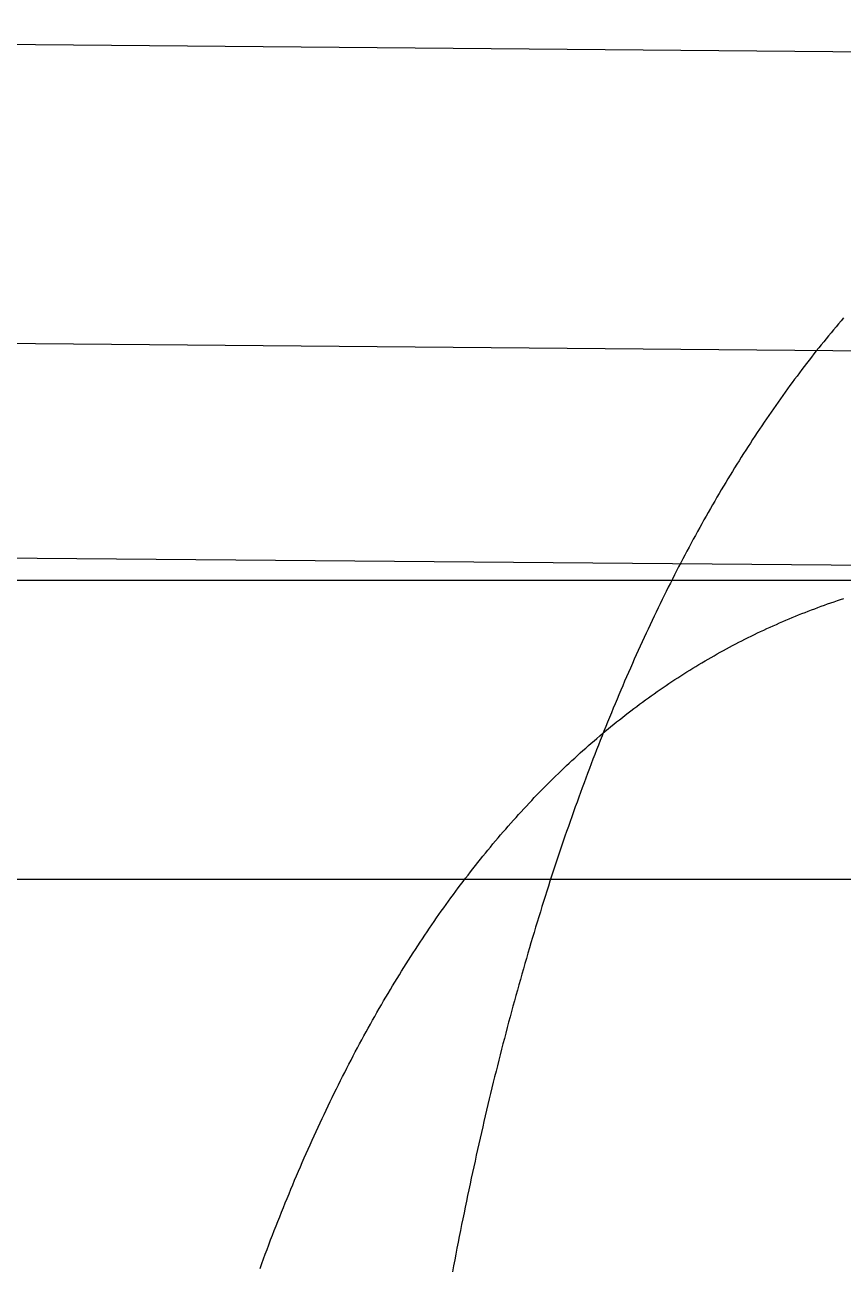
# Model space of a CAD drawing. Extents: x 0 to 702, y -13 to 12.
# Drawn here: x 4.915 to 6.671, y 8.727 to 11.392 of the extents above; entities that cross this region are included whole.
import ezdxf

# ---------------------------------------------------------------- set-up
doc = ezdxf.new("R2010")
doc.units = 0
doc.layers.get('0').update_dxf_attribs({"linetype": 'CONTINUOUS'})

# ---------------------------------------------------------------- blocks, each defined once
blk = doc.blocks.new('*U5')
for p, q in [((8.366641, 11.31923, 10.563636), (0, 11.391897, 10.570761)), ((10.09981, 10.662324, 17.10829), (0, 10.750043, 17.116891)), ((59.71309, 9.790029, 19.255103), (0, 10.287833, 19.409199)), ((59.71309, 9.790029, 19.255103), (0, 10.287833, 19.409199)), ((7.561299, 10.199481, 10.453844), (0, 10.199481, 10.453844)), ((9.438057, 9.557628, 16.999973), (0, 9.557628, 16.999973))]:
    blk.add_line(p, q)
at = {"extrusion": (0.008727, 0.99519, 0.097579)}
for p, q in [((8.366641, 11.31923, 10.563636), (0, 11.391897, 10.570761)), ((10.09981, 10.662324, 17.10829), (0, 10.750043, 17.116891))]:
    blk.add_line(p, q, dxfattribs=at)
at = {"extrusion": (0, -0.995227, -0.097583)}
for p, q in [((7.561299, 10.199481, 10.453844), (0, 10.199481, 10.453844)), ((9.438057, 9.557628, 16.999973), (0, 9.557628, 16.999973))]:
    blk.add_line(p, q, dxfattribs=at)
for points in [[(6.67169, 10.7628, 6.43651), (6.66632, 10.7565, 6.42039), (6.66096, 10.7502, 6.40428), (6.65561, 10.7438, 6.38817), (6.65028, 10.7375, 6.37208), (6.64496, 10.7311, 6.356), (6.63965, 10.7247, 6.33993), (6.63435, 10.7182, 6.32386), (6.62907, 10.7117, 6.30781), (6.6238, 10.7052, 6.29177), (6.61855, 10.6986, 6.27574), (6.6133, 10.692, 6.25972), (6.60807, 10.6854, 6.24371), (6.60285, 10.6787, 6.22771), (6.59765, 10.6721, 6.21172), (6.59246, 10.6653, 6.19574), (6.58728, 10.6586, 6.17977), (6.58211, 10.6518, 6.16381), (6.57696, 10.645, 6.14786), (6.57182, 10.6381, 6.13193), (6.56669, 10.6312, 6.116), (6.56158, 10.6243, 6.10008), (6.55648, 10.6174, 6.08417), (6.55139, 10.6104, 6.06828), (6.54631, 10.6034, 6.05239), (6.54125, 10.5964, 6.03652), (6.5362, 10.5893, 6.02065), (6.53116, 10.5822, 6.0048), (6.52614, 10.575, 5.98895), (6.52113, 10.5679, 5.97312), (6.51613, 10.5606, 5.9573), (6.51114, 10.5534, 5.94149), (6.50617, 10.5461, 5.92568), (6.50121, 10.5388, 5.90989), (6.49626, 10.5315, 5.89411), (6.49133, 10.5241, 5.87834), (6.4864, 10.5167, 5.86258), (6.4815, 10.5093, 5.84683), (6.4766, 10.5018, 5.83109), (6.47172, 10.4943, 5.81537), (6.46685, 10.4868, 5.79965), (6.46199, 10.4792, 5.78394), (6.45714, 10.4716, 5.76825), (6.45231, 10.464, 5.75256), (6.44749, 10.4563, 5.73689), (6.44268, 10.4486, 5.72122), (6.43789, 10.4409, 5.70557), (6.43311, 10.4331, 5.68993), (6.42834, 10.4253, 5.6743), (6.42358, 10.4175, 5.65867), (6.41884, 10.4096, 5.64306), (6.41411, 10.4017, 5.62746), (6.40939, 10.3938, 5.61188), (6.40469, 10.3858, 5.5963), (6.4, 10.3779, 5.58073), (6.39532, 10.3698, 5.56517), (6.39065, 10.3618, 5.54963), (6.386, 10.3537, 5.53409), (6.38136, 10.3455, 5.51857), (6.37673, 10.3374, 5.50305), (6.37211, 10.3292, 5.48755), (6.36751, 10.321, 5.47206), (6.36292, 10.3127, 5.45658), (6.35834, 10.3044, 5.44111), (6.35378, 10.2961, 5.42565), (6.34923, 10.2877, 5.4102), (6.34469, 10.2793, 5.39476), (6.34016, 10.2709, 5.37934), (6.33565, 10.2624, 5.36392), (6.33114, 10.2539, 5.34852), (6.32666, 10.2454, 5.33312), (6.32218, 10.2369, 5.31774), (6.31772, 10.2283, 5.30237), (6.31326, 10.2196, 5.287), (6.30882, 10.211, 5.27164), (6.3044, 10.2022, 5.25629), (6.29998, 10.1935, 5.24095), (6.29558, 10.1847, 5.22561), (6.29119, 10.1759, 5.21029), (6.28681, 10.1671, 5.19497), (6.28244, 10.1582, 5.17967), (6.27809, 10.1493, 5.16437), (6.27374, 10.1403, 5.14908), (6.26942, 10.1313, 5.13381), (6.2651, 10.1223, 5.11854), (6.2608, 10.1132, 5.10329), (6.25651, 10.1041, 5.08804), (6.25223, 10.095, 5.07281), (6.24796, 10.0858, 5.05758), (6.24371, 10.0766, 5.04237), (6.23947, 10.0674, 5.02717), (6.23524, 10.0581, 5.01199), (6.23103, 10.0488, 4.99681), (6.22683, 10.0395, 4.98165), (6.22264, 10.0301, 4.9665), (6.21847, 10.0207, 4.95136), (6.21431, 10.0113, 4.93623), (6.21016, 10.0018, 4.92112), (6.20603, 9.9923, 4.90602), (6.20191, 9.98277, 4.89094), (6.1978, 9.97319, 4.87587), (6.19371, 9.96359, 4.86081), (6.18963, 9.95395, 4.84577), (6.18556, 9.94428, 4.83074), (6.18151, 9.93458, 4.81573), (6.17747, 9.92485, 4.80073), (6.17344, 9.91508, 4.78575), (6.16943, 9.90528, 4.77078), (6.16544, 9.89545, 4.75583), (6.16145, 9.88559, 4.74089), (6.15748, 9.87569, 4.72597), (6.15353, 9.86576, 4.71107), (6.14959, 9.8558, 4.69618), (6.14566, 9.84581, 4.68131), (6.14175, 9.83579, 4.66646), (6.13785, 9.82574, 4.65163), (6.13397, 9.81565, 4.63681), (6.1301, 9.80554, 4.62201), (6.12624, 9.79539, 4.60723), (6.1224, 9.78521, 4.59246), (6.11858, 9.775, 4.57772), (6.11476, 9.76477, 4.56299), (6.11097, 9.7545, 4.54828), (6.10719, 9.7442, 4.53359), (6.10342, 9.73387, 4.51892), (6.09967, 9.72351, 4.50427), (6.09593, 9.71312, 4.48964), (6.09221, 9.7027, 4.47503), (6.0885, 9.69225, 4.46044), (6.08481, 9.68177, 4.44587), (6.08113, 9.67126, 4.43132), (6.07747, 9.66072, 4.41679), (6.07382, 9.65016, 4.40228), (6.07019, 9.63956, 4.3878), (6.06657, 9.62893, 4.37333), (6.06297, 9.61828, 4.35889), (6.05939, 9.6076, 4.34447), (6.05582, 9.59689, 4.33007), (6.05226, 9.58615, 4.31569), (6.04872, 9.57538, 4.30134), (6.0452, 9.56458, 4.28701), (6.04169, 9.55375, 4.2727), (6.0382, 9.5429, 4.25841), (6.03473, 9.53202, 4.24415), (6.03127, 9.52111, 4.22992), (6.02782, 9.51018, 4.2157), (6.02439, 9.49921, 4.20151), (6.02098, 9.48822, 4.18735), (6.01759, 9.4772, 4.17321), (6.01421, 9.46616, 4.15909), (6.01084, 9.45508, 4.145), (6.0075, 9.44398, 4.13094), (6.00416, 9.43286, 4.1169), (6.00085, 9.4217, 4.10288), (5.99755, 9.41052, 4.08888), (5.99426, 9.39931, 4.07491), (5.99099, 9.38807, 4.06096), (5.98774, 9.37681, 4.04704), (5.9845, 9.36552, 4.03314), (5.98127, 9.3542, 4.01926), (5.97806, 9.34286, 4.0054), (5.97487, 9.33149, 3.99157), (5.97169, 9.32009, 3.97776), (5.96853, 9.30866, 3.96398), (5.96539, 9.29721, 3.95022), (5.96225, 9.28572, 3.93648), (5.95914, 9.27422, 3.92276), (5.95604, 9.26268, 3.90907), (5.95295, 9.25112, 3.8954), (5.94988, 9.23953, 3.88176), (5.94683, 9.22791, 3.86814), (5.94379, 9.21626, 3.85454), (5.94077, 9.20459, 3.84097), (5.93776, 9.19289, 3.82742), (5.93476, 9.18116, 3.81389), (5.93179, 9.16941, 3.80038), (5.92882, 9.15763, 3.7869), (5.92588, 9.14582, 3.77345), (5.92295, 9.13398, 3.76001), (5.92003, 9.12212, 3.7466), (5.91713, 9.11023, 3.73322), (5.91424, 9.09831, 3.71985), (5.91137, 9.08636, 3.70651), (5.90852, 9.07439, 3.6932), (5.90568, 9.06239, 3.67991), (5.90285, 9.05036, 3.66664), (5.90004, 9.03831, 3.65339), (5.89725, 9.02622, 3.64017), (5.89447, 9.01411, 3.62697), (5.89171, 9.00197, 3.61379), (5.88896, 8.98981, 3.60064), (5.88623, 8.97762, 3.58752), (5.88351, 8.9654, 3.57441), (5.88081, 8.95315, 3.56133), (5.87812, 8.94088, 3.54827), (5.87545, 8.92857, 3.53524), (5.87279, 8.91624, 3.52223), (5.87015, 8.90389, 3.50924), (5.86753, 8.8915, 3.49628), (5.86492, 8.87909, 3.48334), (5.86232, 8.86665, 3.47042), (5.85974, 8.85418, 3.45753), (5.85718, 8.84169, 3.44466), (5.85463, 8.82917, 3.43182), (5.85209, 8.81662, 3.419), (5.84957, 8.80404, 3.4062), (5.84707, 8.79144, 3.39343), (5.84458, 8.7788, 3.38068), (5.84211, 8.76615, 3.36795), (5.83965, 8.75346, 3.35525), (5.8372, 8.74074, 3.34257), (5.83478, 8.728, 3.32991), (5.83236, 8.71523, 3.31728)], [(6.67169, 10.7628, 6.43651), (6.66632, 10.7565, 6.42039), (6.66096, 10.7502, 6.40428), (6.65561, 10.7438, 6.38817), (6.65028, 10.7375, 6.37208), (6.64496, 10.7311, 6.356), (6.63965, 10.7247, 6.33993), (6.63435, 10.7182, 6.32386), (6.62907, 10.7117, 6.30781), (6.6238, 10.7052, 6.29177), (6.61855, 10.6986, 6.27574), (6.6133, 10.692, 6.25972), (6.60807, 10.6854, 6.24371), (6.60285, 10.6787, 6.22771), (6.59765, 10.6721, 6.21172), (6.59246, 10.6653, 6.19574), (6.58728, 10.6586, 6.17977), (6.58211, 10.6518, 6.16381), (6.57696, 10.645, 6.14786), (6.57182, 10.6381, 6.13193), (6.56669, 10.6312, 6.116), (6.56158, 10.6243, 6.10008), (6.55648, 10.6174, 6.08417), (6.55139, 10.6104, 6.06828), (6.54631, 10.6034, 6.05239), (6.54125, 10.5964, 6.03652), (6.5362, 10.5893, 6.02065), (6.53116, 10.5822, 6.0048), (6.52614, 10.575, 5.98895), (6.52113, 10.5679, 5.97312), (6.51613, 10.5606, 5.9573), (6.51114, 10.5534, 5.94149), (6.50617, 10.5461, 5.92568), (6.50121, 10.5388, 5.90989), (6.49626, 10.5315, 5.89411), (6.49133, 10.5241, 5.87834), (6.4864, 10.5167, 5.86258), (6.4815, 10.5093, 5.84683), (6.4766, 10.5018, 5.83109), (6.47172, 10.4943, 5.81537), (6.46685, 10.4868, 5.79965), (6.46199, 10.4792, 5.78394), (6.45714, 10.4716, 5.76825), (6.45231, 10.464, 5.75256), (6.44749, 10.4563, 5.73689), (6.44268, 10.4486, 5.72122), (6.43789, 10.4409, 5.70557), (6.43311, 10.4331, 5.68993), (6.42834, 10.4253, 5.6743), (6.42358, 10.4175, 5.65867), (6.41884, 10.4096, 5.64306), (6.41411, 10.4017, 5.62746), (6.40939, 10.3938, 5.61188), (6.40469, 10.3858, 5.5963), (6.4, 10.3779, 5.58073), (6.39532, 10.3698, 5.56517), (6.39065, 10.3618, 5.54963), (6.386, 10.3537, 5.53409), (6.38136, 10.3455, 5.51857), (6.37673, 10.3374, 5.50305), (6.37211, 10.3292, 5.48755), (6.36751, 10.321, 5.47206), (6.36292, 10.3127, 5.45658), (6.35834, 10.3044, 5.44111), (6.35378, 10.2961, 5.42565), (6.34923, 10.2877, 5.4102), (6.34469, 10.2793, 5.39476), (6.34016, 10.2709, 5.37934), (6.33565, 10.2624, 5.36392), (6.33114, 10.2539, 5.34852), (6.32666, 10.2454, 5.33312), (6.32218, 10.2369, 5.31774), (6.31772, 10.2283, 5.30237), (6.31326, 10.2196, 5.287), (6.30882, 10.211, 5.27164), (6.3044, 10.2022, 5.25629), (6.29998, 10.1935, 5.24095), (6.29558, 10.1847, 5.22561), (6.29119, 10.1759, 5.21029), (6.28681, 10.1671, 5.19497), (6.28244, 10.1582, 5.17967), (6.27809, 10.1493, 5.16437), (6.27374, 10.1403, 5.14908), (6.26942, 10.1313, 5.13381), (6.2651, 10.1223, 5.11854), (6.2608, 10.1132, 5.10329), (6.25651, 10.1041, 5.08804), (6.25223, 10.095, 5.07281), (6.24796, 10.0858, 5.05758), (6.24371, 10.0766, 5.04237), (6.23947, 10.0674, 5.02717), (6.23524, 10.0581, 5.01199), (6.23103, 10.0488, 4.99681), (6.22683, 10.0395, 4.98165), (6.22264, 10.0301, 4.9665), (6.21847, 10.0207, 4.95136), (6.21431, 10.0113, 4.93623), (6.21016, 10.0018, 4.92112), (6.20603, 9.9923, 4.90602), (6.20191, 9.98277, 4.89094), (6.1978, 9.97319, 4.87587), (6.19371, 9.96359, 4.86081), (6.18963, 9.95395, 4.84577), (6.18556, 9.94428, 4.83074), (6.18151, 9.93458, 4.81573), (6.17747, 9.92485, 4.80073), (6.17344, 9.91508, 4.78575), (6.16943, 9.90528, 4.77078), (6.16544, 9.89545, 4.75583), (6.16145, 9.88559, 4.74089), (6.15748, 9.87569, 4.72597), (6.15353, 9.86576, 4.71107), (6.14959, 9.8558, 4.69618), (6.14566, 9.84581, 4.68131), (6.14175, 9.83579, 4.66646), (6.13785, 9.82574, 4.65163), (6.13397, 9.81565, 4.63681), (6.1301, 9.80554, 4.62201), (6.12624, 9.79539, 4.60723), (6.1224, 9.78521, 4.59246), (6.11858, 9.775, 4.57772), (6.11476, 9.76477, 4.56299), (6.11097, 9.7545, 4.54828), (6.10719, 9.7442, 4.53359), (6.10342, 9.73387, 4.51892), (6.09967, 9.72351, 4.50427), (6.09593, 9.71312, 4.48964), (6.09221, 9.7027, 4.47503), (6.0885, 9.69225, 4.46044), (6.08481, 9.68177, 4.44587), (6.08113, 9.67126, 4.43132), (6.07747, 9.66072, 4.41679), (6.07382, 9.65016, 4.40228), (6.07019, 9.63956, 4.3878), (6.06657, 9.62893, 4.37333), (6.06297, 9.61828, 4.35889), (6.05939, 9.6076, 4.34447), (6.05582, 9.59689, 4.33007), (6.05226, 9.58615, 4.31569), (6.04872, 9.57538, 4.30134), (6.0452, 9.56458, 4.28701), (6.04169, 9.55375, 4.2727), (6.0382, 9.5429, 4.25841), (6.03473, 9.53202, 4.24415), (6.03127, 9.52111, 4.22992), (6.02782, 9.51018, 4.2157), (6.02439, 9.49921, 4.20151), (6.02098, 9.48822, 4.18735), (6.01759, 9.4772, 4.17321), (6.01421, 9.46616, 4.15909), (6.01084, 9.45508, 4.145), (6.0075, 9.44398, 4.13094), (6.00416, 9.43286, 4.1169), (6.00085, 9.4217, 4.10288), (5.99755, 9.41052, 4.08888), (5.99426, 9.39931, 4.07491), (5.99099, 9.38807, 4.06096), (5.98774, 9.37681, 4.04704), (5.9845, 9.36552, 4.03314), (5.98127, 9.3542, 4.01926), (5.97806, 9.34286, 4.0054), (5.97487, 9.33149, 3.99157), (5.97169, 9.32009, 3.97776), (5.96853, 9.30866, 3.96398), (5.96539, 9.29721, 3.95022), (5.96225, 9.28572, 3.93648), (5.95914, 9.27422, 3.92276), (5.95604, 9.26268, 3.90907), (5.95295, 9.25112, 3.8954), (5.94988, 9.23953, 3.88176), (5.94683, 9.22791, 3.86814), (5.94379, 9.21626, 3.85454), (5.94077, 9.20459, 3.84097), (5.93776, 9.19289, 3.82742), (5.93476, 9.18116, 3.81389), (5.93179, 9.16941, 3.80038), (5.92882, 9.15763, 3.7869), (5.92588, 9.14582, 3.77345), (5.92295, 9.13398, 3.76001), (5.92003, 9.12212, 3.7466), (5.91713, 9.11023, 3.73322), (5.91424, 9.09831, 3.71985), (5.91137, 9.08636, 3.70651), (5.90852, 9.07439, 3.6932), (5.90568, 9.06239, 3.67991), (5.90285, 9.05036, 3.66664), (5.90004, 9.03831, 3.65339), (5.89725, 9.02622, 3.64017), (5.89447, 9.01411, 3.62697), (5.89171, 9.00197, 3.61379), (5.88896, 8.98981, 3.60064), (5.88623, 8.97762, 3.58752), (5.88351, 8.9654, 3.57441), (5.88081, 8.95315, 3.56133), (5.87812, 8.94088, 3.54827), (5.87545, 8.92857, 3.53524), (5.87279, 8.91624, 3.52223), (5.87015, 8.90389, 3.50924), (5.86753, 8.8915, 3.49628), (5.86492, 8.87909, 3.48334), (5.86232, 8.86665, 3.47042), (5.85974, 8.85418, 3.45753), (5.85718, 8.84169, 3.44466), (5.85463, 8.82917, 3.43182), (5.85209, 8.81662, 3.419), (5.84957, 8.80404, 3.4062), (5.84707, 8.79144, 3.39343), (5.84458, 8.7788, 3.38068), (5.84211, 8.76615, 3.36795), (5.83965, 8.75346, 3.35525), (5.8372, 8.74074, 3.34257), (5.83478, 8.728, 3.32991), (5.83236, 8.71523, 3.31728)], [(5.41943, 8.72264, 5.07376), (5.42318, 8.73288, 5.08774), (5.42695, 8.74309, 5.10174), (5.43074, 8.75328, 5.11576), (5.43455, 8.76343, 5.12981), (5.43837, 8.77355, 5.14388), (5.44221, 8.78363, 5.15797), (5.44607, 8.79369, 5.17208), (5.44994, 8.80371, 5.18621), (5.45384, 8.8137, 5.20037), (5.45774, 8.82366, 5.21455), (5.46167, 8.83359, 5.22875), (5.46562, 8.84349, 5.24297), (5.46958, 8.85336, 5.25721), (5.47356, 8.86319, 5.27148), (5.47755, 8.87299, 5.28577), (5.48157, 8.88276, 5.30008), (5.4856, 8.8925, 5.31441), (5.48965, 8.90221, 5.32876), (5.49371, 8.91189, 5.34314), (5.4978, 8.92153, 5.35753), (5.5019, 8.93115, 5.37195), (5.50602, 8.94073, 5.3864), (5.51016, 8.95028, 5.40087), (5.51432, 8.95981, 5.41536), (5.51849, 8.9693, 5.42988), (5.52269, 8.97876, 5.44442), (5.5269, 8.98819, 5.45898), (5.53113, 8.99759, 5.47357), (5.53537, 9.00695, 5.48818), (5.53964, 9.01629, 5.50281), (5.54392, 9.02559, 5.51746), (5.54822, 9.03486, 5.53214), (5.55254, 9.0441, 5.54683), (5.55687, 9.0533, 5.56154), (5.56122, 9.06248, 5.57627), (5.56559, 9.07161, 5.59103), (5.56997, 9.08072, 5.6058), (5.57438, 9.08979, 5.62058), (5.57879, 9.09883, 5.63539), (5.58323, 9.10783, 5.65021), (5.58768, 9.11679, 5.66505), (5.59214, 9.12573, 5.6799), (5.59663, 9.13462, 5.69477), (5.60112, 9.14348, 5.70966), (5.60564, 9.15231, 5.72456), (5.61017, 9.1611, 5.73948), (5.61471, 9.16985, 5.7544), (5.61927, 9.17857, 5.76935), (5.62385, 9.18725, 5.7843), (5.62844, 9.19589, 5.79927), (5.63304, 9.20449, 5.81425), (5.63766, 9.21306, 5.82924), (5.6423, 9.22159, 5.84424), (5.64695, 9.23008, 5.85925), (5.65161, 9.23854, 5.87427), (5.65629, 9.24695, 5.88931), (5.66098, 9.25533, 5.90435), (5.66569, 9.26367, 5.9194), (5.67041, 9.27197, 5.93446), (5.67515, 9.28023, 5.94953), (5.6799, 9.28846, 5.96461), (5.68466, 9.29665, 5.97971), (5.68944, 9.3048, 5.99481), (5.69423, 9.31291, 6.00992), (5.69904, 9.32099, 6.02505), (5.70386, 9.32903, 6.04018), (5.7087, 9.33703, 6.05532), (5.71355, 9.345, 6.07048), (5.71841, 9.35293, 6.08564), (5.72329, 9.36082, 6.10082), (5.72818, 9.36867, 6.116), (5.73309, 9.37649, 6.13119), (5.73801, 9.38427, 6.1464), (5.74295, 9.39202, 6.16161), (5.7479, 9.39973, 6.17684), (5.75286, 9.4074, 6.19207), (5.75784, 9.41503, 6.20732), (5.76284, 9.42263, 6.22257), (5.76784, 9.43019, 6.23784), (5.77287, 9.43771, 6.25311), (5.7779, 9.4452, 6.2684), (5.78295, 9.45265, 6.28369), (5.78802, 9.46007, 6.29899), (5.7931, 9.46744, 6.31431), (5.79819, 9.47479, 6.32963), (5.8033, 9.48209, 6.34497), (5.80843, 9.48936, 6.36031), (5.81356, 9.49659, 6.37567), (5.81871, 9.50379, 6.39103), (5.82388, 9.51095, 6.4064), (5.82906, 9.51807, 6.42179), (5.83426, 9.52516, 6.43718), (5.83946, 9.53221, 6.45258), (5.84469, 9.53923, 6.46799), (5.84993, 9.54621, 6.48342), (5.85518, 9.55315, 6.49885), (5.86044, 9.56006, 6.51429), (5.86573, 9.56693, 6.52974), (5.87102, 9.57377, 6.5452), (5.87633, 9.58056, 6.56067), (5.88165, 9.58733, 6.57616), (5.88699, 9.59406, 6.59165), (5.89235, 9.60075, 6.60715), (5.89771, 9.60741, 6.62265), (5.90309, 9.61403, 6.63817), (5.90849, 9.62061, 6.6537), (5.9139, 9.62716, 6.66924), (5.91933, 9.63368, 6.68479), (5.92476, 9.64015, 6.70035), (5.93022, 9.6466, 6.71591), (5.93569, 9.653, 6.73149), (5.94117, 9.65938, 6.74707), (5.94667, 9.66571, 6.76267), (5.95218, 9.67202, 6.77827), (5.9577, 9.67828, 6.79389), (5.96324, 9.68451, 6.80951), (5.9688, 9.69071, 6.82514), (5.97436, 9.69687, 6.84079), (5.97995, 9.70299, 6.85644), (5.98555, 9.70908, 6.8721), (5.99116, 9.71514, 6.88777), (5.99678, 9.72116, 6.90345), (6.00242, 9.72714, 6.91914), (6.00808, 9.73309, 6.93484), (6.01375, 9.73901, 6.95054), (6.01943, 9.74489, 6.96626), (6.02513, 9.75073, 6.98199), (6.03084, 9.75654, 6.99772), (6.03657, 9.76232, 7.01347), (6.04231, 9.76806, 7.02922), (6.04807, 9.77377, 7.04499), (6.05385, 9.77944, 7.06078), (6.05964, 9.78508, 7.07657), (6.06545, 9.79068, 7.09238), (6.07127, 9.79625, 7.1082), (6.0771, 9.80179, 7.12403), (6.08296, 9.80729, 7.13987), (6.08883, 9.81276, 7.15572), (6.09471, 9.81819, 7.17158), (6.10061, 9.82359, 7.18745), (6.10652, 9.82895, 7.20334), (6.11245, 9.83428, 7.21923), (6.1184, 9.83957, 7.23514), (6.12436, 9.84483, 7.25105), (6.13033, 9.85006, 7.26698), (6.13632, 9.85525, 7.28291), (6.14232, 9.8604, 7.29886), (6.14834, 9.86552, 7.31481), (6.15438, 9.87061, 7.33077), (6.16042, 9.87566, 7.34675), (6.16649, 9.88067, 7.36273), (6.17257, 9.88566, 7.37871), (6.17866, 9.8906, 7.39471), (6.18476, 9.89551, 7.41072), (6.19089, 9.90039, 7.42673), (6.19702, 9.90523, 7.44275), (6.20317, 9.91004, 7.45878), (6.20933, 9.91481, 7.47481), (6.21551, 9.91955, 7.49086), (6.2217, 9.92425, 7.50691), (6.22791, 9.92891, 7.52296), (6.23413, 9.93354, 7.53903), (6.24037, 9.93814, 7.5551), (6.24661, 9.9427, 7.57117), (6.25288, 9.94723, 7.58726), (6.25915, 9.95172, 7.60334), (6.26544, 9.95617, 7.61944), (6.27174, 9.96059, 7.63554), (6.27806, 9.96497, 7.65164), (6.28439, 9.96932, 7.66775), (6.29073, 9.97364, 7.68387), (6.29709, 9.97792, 7.69999), (6.30346, 9.98216, 7.71611), (6.30984, 9.98637, 7.73224), (6.31624, 9.99054, 7.74837), (6.32265, 9.99467, 7.76451), (6.32907, 9.99877, 7.78065), (6.33551, 10.0028, 7.79679), (6.34196, 10.0069, 7.81294), (6.34842, 10.0109, 7.82909), (6.35489, 10.0148, 7.84524), (6.36138, 10.0187, 7.8614), (6.36788, 10.0226, 7.87756), (6.37439, 10.0265, 7.89372), (6.38092, 10.0303, 7.90989), (6.38745, 10.0341, 7.92605), (6.394, 10.0378, 7.94222), (6.40057, 10.0415, 7.95839), (6.40714, 10.0452, 7.97456), (6.41373, 10.0488, 7.99074), (6.42033, 10.0524, 8.00691), (6.42694, 10.056, 8.02308), (6.43356, 10.0595, 8.03926), (6.4402, 10.063, 8.05544), (6.44685, 10.0665, 8.07161), (6.45351, 10.0699, 8.08779), (6.46018, 10.0733, 8.10397), (6.46686, 10.0766, 8.12015), (6.47356, 10.0799, 8.13632), (6.48027, 10.0832, 8.1525), (6.48698, 10.0865, 8.16867), (6.49371, 10.0897, 8.18485), (6.50045, 10.0928, 8.20102), (6.5072, 10.096, 8.21719), (6.51396, 10.0991, 8.23335), (6.52073, 10.1021, 8.24951), (6.52752, 10.1051, 8.26567), (6.53431, 10.1081, 8.28183), (6.54111, 10.1111, 8.29799), (6.54793, 10.114, 8.31414), (6.55475, 10.1169, 8.33029), (6.56159, 10.1198, 8.34644), (6.56843, 10.1226, 8.36259), (6.57529, 10.1254, 8.37873), (6.58215, 10.1281, 8.39487), (6.58903, 10.1308, 8.41101), (6.59592, 10.1335, 8.42715), (6.60282, 10.1361, 8.44328), (6.60973, 10.1387, 8.45941), (6.61665, 10.1413, 8.47554), (6.62358, 10.1439, 8.49167), (6.63052, 10.1464, 8.50779), (6.63748, 10.1488, 8.52391), (6.64444, 10.1513, 8.54003), (6.65142, 10.1537, 8.55615), (6.6584, 10.156, 8.57226), (6.6654, 10.1584, 8.58837), (6.6724, 10.1606, 8.60448)], [(5.41943, 8.72264, 5.07376), (5.42318, 8.73288, 5.08774), (5.42695, 8.74309, 5.10174), (5.43074, 8.75328, 5.11576), (5.43455, 8.76343, 5.12981), (5.43837, 8.77355, 5.14388), (5.44221, 8.78363, 5.15797), (5.44607, 8.79369, 5.17208), (5.44994, 8.80371, 5.18621), (5.45384, 8.8137, 5.20037), (5.45774, 8.82366, 5.21455), (5.46167, 8.83359, 5.22875), (5.46562, 8.84349, 5.24297), (5.46958, 8.85336, 5.25721), (5.47356, 8.86319, 5.27148), (5.47755, 8.87299, 5.28577), (5.48157, 8.88276, 5.30008), (5.4856, 8.8925, 5.31441), (5.48965, 8.90221, 5.32876), (5.49371, 8.91189, 5.34314), (5.4978, 8.92153, 5.35753), (5.5019, 8.93115, 5.37195), (5.50602, 8.94073, 5.3864), (5.51016, 8.95028, 5.40087), (5.51432, 8.95981, 5.41536), (5.51849, 8.9693, 5.42988), (5.52269, 8.97876, 5.44442), (5.5269, 8.98819, 5.45898), (5.53113, 8.99759, 5.47357), (5.53537, 9.00695, 5.48818), (5.53964, 9.01629, 5.50281), (5.54392, 9.02559, 5.51746), (5.54822, 9.03486, 5.53214), (5.55254, 9.0441, 5.54683), (5.55687, 9.0533, 5.56154), (5.56122, 9.06248, 5.57627), (5.56559, 9.07161, 5.59103), (5.56997, 9.08072, 5.6058), (5.57438, 9.08979, 5.62058), (5.57879, 9.09883, 5.63539), (5.58323, 9.10783, 5.65021), (5.58768, 9.11679, 5.66505), (5.59214, 9.12573, 5.6799), (5.59663, 9.13462, 5.69477), (5.60112, 9.14348, 5.70966), (5.60564, 9.15231, 5.72456), (5.61017, 9.1611, 5.73948), (5.61471, 9.16985, 5.7544), (5.61927, 9.17857, 5.76935), (5.62385, 9.18725, 5.7843), (5.62844, 9.19589, 5.79927), (5.63304, 9.20449, 5.81425), (5.63766, 9.21306, 5.82924), (5.6423, 9.22159, 5.84424), (5.64695, 9.23008, 5.85925), (5.65161, 9.23854, 5.87427), (5.65629, 9.24695, 5.88931), (5.66098, 9.25533, 5.90435), (5.66569, 9.26367, 5.9194), (5.67041, 9.27197, 5.93446), (5.67515, 9.28023, 5.94953), (5.6799, 9.28846, 5.96461), (5.68466, 9.29665, 5.97971), (5.68944, 9.3048, 5.99481), (5.69423, 9.31291, 6.00992), (5.69904, 9.32099, 6.02505), (5.70386, 9.32903, 6.04018), (5.7087, 9.33703, 6.05532), (5.71355, 9.345, 6.07048), (5.71841, 9.35293, 6.08564), (5.72329, 9.36082, 6.10082), (5.72818, 9.36867, 6.116), (5.73309, 9.37649, 6.13119), (5.73801, 9.38427, 6.1464), (5.74295, 9.39202, 6.16161), (5.7479, 9.39973, 6.17684), (5.75286, 9.4074, 6.19207), (5.75784, 9.41503, 6.20732), (5.76284, 9.42263, 6.22257), (5.76784, 9.43019, 6.23784), (5.77287, 9.43771, 6.25311), (5.7779, 9.4452, 6.2684), (5.78295, 9.45265, 6.28369), (5.78802, 9.46007, 6.29899), (5.7931, 9.46744, 6.31431), (5.79819, 9.47479, 6.32963), (5.8033, 9.48209, 6.34497), (5.80843, 9.48936, 6.36031), (5.81356, 9.49659, 6.37567), (5.81871, 9.50379, 6.39103), (5.82388, 9.51095, 6.4064), (5.82906, 9.51807, 6.42179), (5.83426, 9.52516, 6.43718), (5.83946, 9.53221, 6.45258), (5.84469, 9.53923, 6.46799), (5.84993, 9.54621, 6.48342), (5.85518, 9.55315, 6.49885), (5.86044, 9.56006, 6.51429), (5.86573, 9.56693, 6.52974), (5.87102, 9.57377, 6.5452), (5.87633, 9.58056, 6.56067), (5.88165, 9.58733, 6.57616), (5.88699, 9.59406, 6.59165), (5.89235, 9.60075, 6.60715), (5.89771, 9.60741, 6.62265), (5.90309, 9.61403, 6.63817), (5.90849, 9.62061, 6.6537), (5.9139, 9.62716, 6.66924), (5.91933, 9.63368, 6.68479), (5.92476, 9.64015, 6.70035), (5.93022, 9.6466, 6.71591), (5.93569, 9.653, 6.73149), (5.94117, 9.65938, 6.74707), (5.94667, 9.66571, 6.76267), (5.95218, 9.67202, 6.77827), (5.9577, 9.67828, 6.79389), (5.96324, 9.68451, 6.80951), (5.9688, 9.69071, 6.82514), (5.97436, 9.69687, 6.84079), (5.97995, 9.70299, 6.85644), (5.98555, 9.70908, 6.8721), (5.99116, 9.71514, 6.88777), (5.99678, 9.72116, 6.90345), (6.00242, 9.72714, 6.91914), (6.00808, 9.73309, 6.93484), (6.01375, 9.73901, 6.95054), (6.01943, 9.74489, 6.96626), (6.02513, 9.75073, 6.98199), (6.03084, 9.75654, 6.99772), (6.03657, 9.76232, 7.01347), (6.04231, 9.76806, 7.02922), (6.04807, 9.77377, 7.04499), (6.05385, 9.77944, 7.06078), (6.05964, 9.78508, 7.07657), (6.06545, 9.79068, 7.09238), (6.07127, 9.79625, 7.1082), (6.0771, 9.80179, 7.12403), (6.08296, 9.80729, 7.13987), (6.08883, 9.81276, 7.15572), (6.09471, 9.81819, 7.17158), (6.10061, 9.82359, 7.18745), (6.10652, 9.82895, 7.20334), (6.11245, 9.83428, 7.21923), (6.1184, 9.83957, 7.23514), (6.12436, 9.84483, 7.25105), (6.13033, 9.85006, 7.26698), (6.13632, 9.85525, 7.28291), (6.14232, 9.8604, 7.29886), (6.14834, 9.86552, 7.31481), (6.15438, 9.87061, 7.33077), (6.16042, 9.87566, 7.34675), (6.16649, 9.88067, 7.36273), (6.17257, 9.88566, 7.37871), (6.17866, 9.8906, 7.39471), (6.18476, 9.89551, 7.41072), (6.19089, 9.90039, 7.42673), (6.19702, 9.90523, 7.44275), (6.20317, 9.91004, 7.45878), (6.20933, 9.91481, 7.47481), (6.21551, 9.91955, 7.49086), (6.2217, 9.92425, 7.50691), (6.22791, 9.92891, 7.52296), (6.23413, 9.93354, 7.53903), (6.24037, 9.93814, 7.5551), (6.24661, 9.9427, 7.57117), (6.25288, 9.94723, 7.58726), (6.25915, 9.95172, 7.60334), (6.26544, 9.95617, 7.61944), (6.27174, 9.96059, 7.63554), (6.27806, 9.96497, 7.65164), (6.28439, 9.96932, 7.66775), (6.29073, 9.97364, 7.68387), (6.29709, 9.97792, 7.69999), (6.30346, 9.98216, 7.71611), (6.30984, 9.98637, 7.73224), (6.31624, 9.99054, 7.74837), (6.32265, 9.99467, 7.76451), (6.32907, 9.99877, 7.78065), (6.33551, 10.0028, 7.79679), (6.34196, 10.0069, 7.81294), (6.34842, 10.0109, 7.82909), (6.35489, 10.0148, 7.84524), (6.36138, 10.0187, 7.8614), (6.36788, 10.0226, 7.87756), (6.37439, 10.0265, 7.89372), (6.38092, 10.0303, 7.90989), (6.38745, 10.0341, 7.92605), (6.394, 10.0378, 7.94222), (6.40057, 10.0415, 7.95839), (6.40714, 10.0452, 7.97456), (6.41373, 10.0488, 7.99074), (6.42033, 10.0524, 8.00691), (6.42694, 10.056, 8.02308), (6.43356, 10.0595, 8.03926), (6.4402, 10.063, 8.05544), (6.44685, 10.0665, 8.07161), (6.45351, 10.0699, 8.08779), (6.46018, 10.0733, 8.10397), (6.46686, 10.0766, 8.12015), (6.47356, 10.0799, 8.13632), (6.48027, 10.0832, 8.1525), (6.48698, 10.0865, 8.16867), (6.49371, 10.0897, 8.18485), (6.50045, 10.0928, 8.20102), (6.5072, 10.096, 8.21719), (6.51396, 10.0991, 8.23335), (6.52073, 10.1021, 8.24951), (6.52752, 10.1051, 8.26567), (6.53431, 10.1081, 8.28183), (6.54111, 10.1111, 8.29799), (6.54793, 10.114, 8.31414), (6.55475, 10.1169, 8.33029), (6.56159, 10.1198, 8.34644), (6.56843, 10.1226, 8.36259), (6.57529, 10.1254, 8.37873), (6.58215, 10.1281, 8.39487), (6.58903, 10.1308, 8.41101), (6.59592, 10.1335, 8.42715), (6.60282, 10.1361, 8.44328), (6.60973, 10.1387, 8.45941), (6.61665, 10.1413, 8.47554), (6.62358, 10.1439, 8.49167), (6.63052, 10.1464, 8.50779), (6.63748, 10.1488, 8.52391), (6.64444, 10.1513, 8.54003), (6.65142, 10.1537, 8.55615), (6.6584, 10.156, 8.57226), (6.6654, 10.1584, 8.58837), (6.6724, 10.1606, 8.60448)]]:
    blk.add_polyline3d(points)

msp = doc.modelspace()

# ---------------------------------------------------------------- block references
msp.add_blockref('*U5', (0, 0))

doc.saveas('drawing.dxf')
